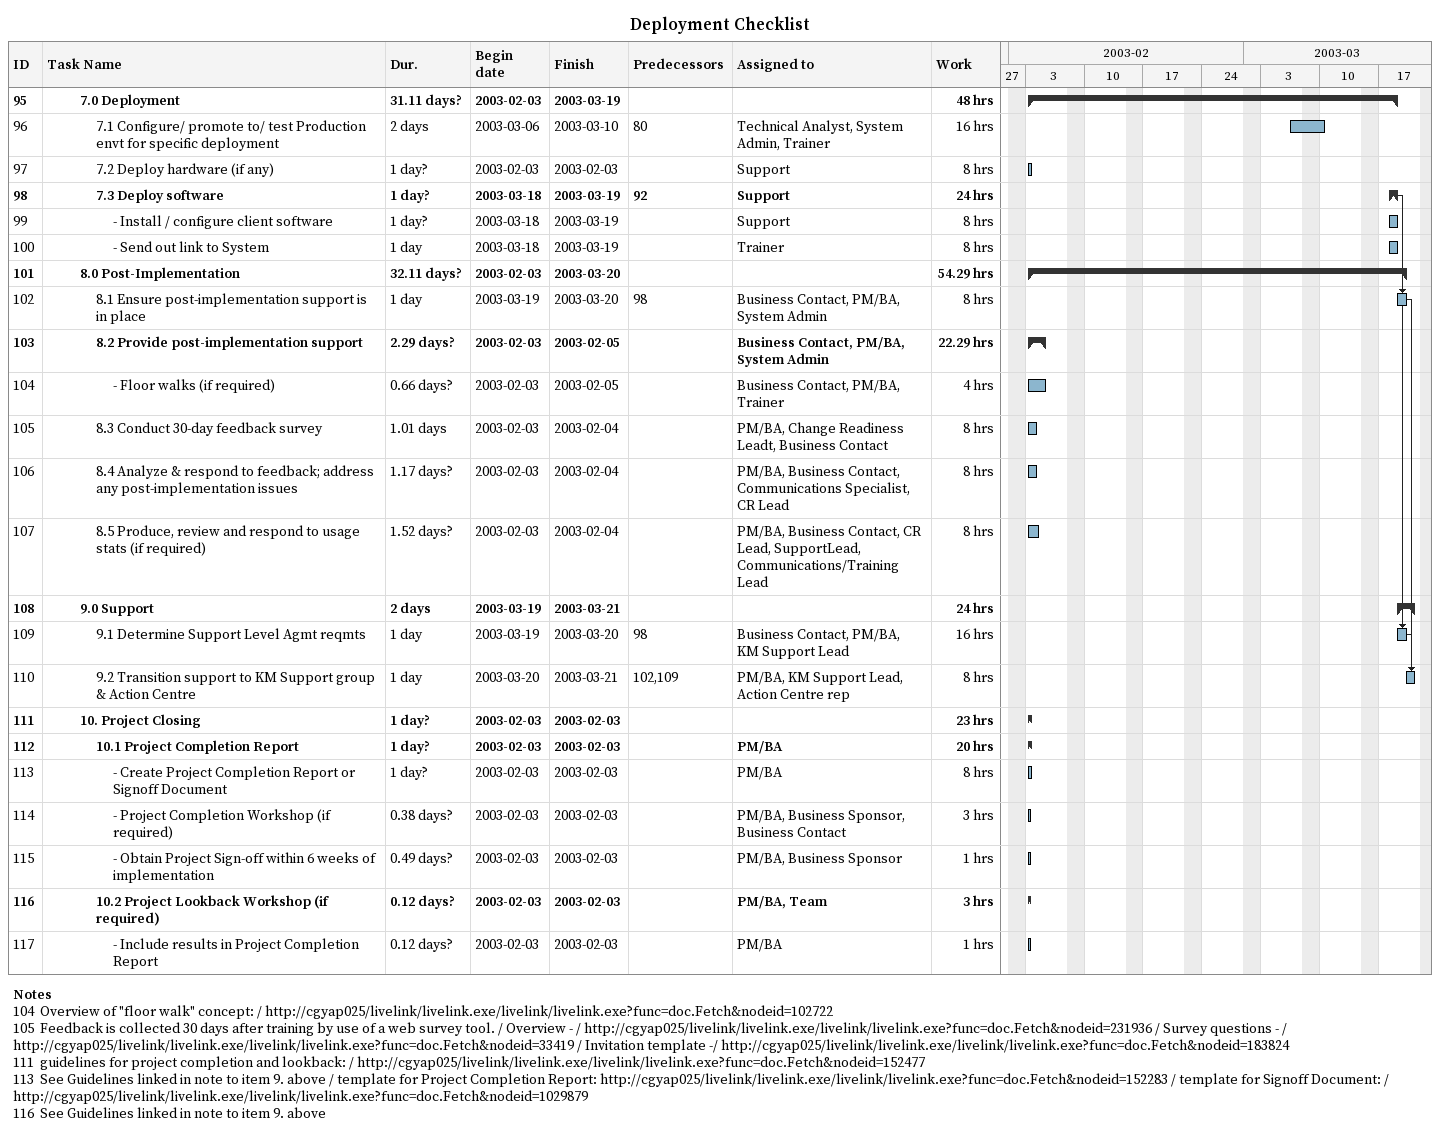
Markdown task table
Deployment Checklist

| ID | Level | Task | Duration | Start | Finish | Predecessors | Resources | Work (h) |
|---|---|---|---|---|---|---|---|---|
| 95 | 3 | **7.0 Deployment** | 31.11d? | 2003-02-03 | 2003-03-19 |  |  | 48 |
| 96 | 4 | 7.1 Configure/ promote to/ test Production envt for specific deployment | 2d | 2003-03-06 | 2003-03-10 | 80 | Technical Analyst, System Admin, Trainer | 16 |
| 97 | 4 | 7.2 Deploy hardware (if any) | 1d? | 2003-02-03 | 2003-02-03 |  | Support | 8 |
| 98 | 4 | **7.3 Deploy software** | 1d? | 2003-03-18 | 2003-03-19 | 92 | Support | 24 |
| 99 | 5 | - Install / configure client software | 1d? | 2003-03-18 | 2003-03-19 |  | Support | 8 |
| 100 | 5 | - Send out link to System | 1d | 2003-03-18 | 2003-03-19 |  | Trainer | 8 |
| 101 | 3 | **8.0 Post-Implementation** | 32.11d? | 2003-02-03 | 2003-03-20 |  |  | 54.29 |
| 102 | 4 | 8.1 Ensure post-implementation support is in place | 1d | 2003-03-19 | 2003-03-20 | 98 | Business Contact, PM/BA, System Admin | 8 |
| 103 | 4 | **8.2 Provide post-implementation support** | 2.29d? | 2003-02-03 | 2003-02-05 |  | Business Contact, PM/BA, System Admin | 22.29 |
| 104 | 5 | - Floor walks (if required) | 0.66d? | 2003-02-03 | 2003-02-05 |  | Business Contact, PM/BA, Trainer | 4 |
| 105 | 4 | 8.3 Conduct 30-day feedback survey | 1.01d | 2003-02-03 | 2003-02-04 |  | PM/BA, Change Readiness Leadt, Business Contact | 8 |
| 106 | 4 | 8.4 Analyze & respond to feedback; address any post-implementation issues | 1.17d? | 2003-02-03 | 2003-02-04 |  | PM/BA, Business Contact, Communications Specialist, CR Lead | 8 |
| 107 | 4 | 8.5 Produce, review and respond to usage stats (if required) | 1.52d? | 2003-02-03 | 2003-02-04 |  | PM/BA, Business Contact, CR Lead, SupportLead, Communications/Training Lead | 8 |
| 108 | 3 | **9.0 Support** | 2d | 2003-03-19 | 2003-03-21 |  |  | 24 |
| 109 | 4 | 9.1 Determine Support Level Agmt reqmts | 1d | 2003-03-19 | 2003-03-20 | 98 | Business Contact, PM/BA, KM Support Lead | 16 |
| 110 | 4 | 9.2 Transition support to KM Support group & Action Centre | 1d | 2003-03-20 | 2003-03-21 | 102, 109 | PM/BA, KM Support Lead, Action Centre rep | 8 |
| 111 | 3 | **10. Project Closing** | 1d? | 2003-02-03 | 2003-02-03 |  |  | 23 |
| 112 | 4 | **10.1 Project Completion Report** | 1d? | 2003-02-03 | 2003-02-03 |  | PM/BA | 20 |
| 113 | 5 | - Create Project Completion Report or Signoff Document | 1d? | 2003-02-03 | 2003-02-03 |  | PM/BA | 8 |
| 114 | 5 | - Project Completion Workshop (if required) | 0.38d? | 2003-02-03 | 2003-02-03 |  | PM/BA, Business Sponsor, Business Contact | 3 |
| 115 | 5 | - Obtain Project Sign-off within 6 weeks of implementation | 0.49d? | 2003-02-03 | 2003-02-03 |  | PM/BA, Business Sponsor | 1 |
| 116 | 4 | **10.2 Project Lookback Workshop (if required)** | 0.12d? | 2003-02-03 | 2003-02-03 |  | PM/BA, Team | 3 |
| 117 | 5 | - Include results in Project Completion Report | 0.12d? | 2003-02-03 | 2003-02-03 |  | PM/BA | 1 |

Notes
- 104: Overview of "floor walk" concept: / http://cgyap025/livelink/livelink.exe/livelink/livelink.exe?func=doc.Fetch&nodeid=102722
- 105: Feedback is collected 30 days after training by use of a web survey tool. / Overview - / http://cgyap025/livelink/livelink.exe/livelink/livelink.exe?func=doc.Fetch&nodeid=231936 / Survey questions - / http://cgyap025/livelink/livelink.exe/livelink/livelink.exe?func=doc.Fetch&nodeid=33419 / Invitation template -/ http://cgyap025/livelink/livelink.exe/livelink/livelink.exe?func=doc.Fetch&nodeid=183824
- 111: guidelines for project completion and lookback: / http://cgyap025/livelink/livelink.exe/livelink/livelink.exe?func=doc.Fetch&nodeid=152477
- 113: See Guidelines linked in note to item 9. above / template for Project Completion Report: http://cgyap025/livelink/livelink.exe/livelink/livelink.exe?func=doc.Fetch&nodeid=152283 / template for Signoff Document: / http://cgyap025/livelink/livelink.exe/livelink/livelink.exe?func=doc.Fetch&nodeid=1029879
- 116: See Guidelines linked in note to item 9. above
